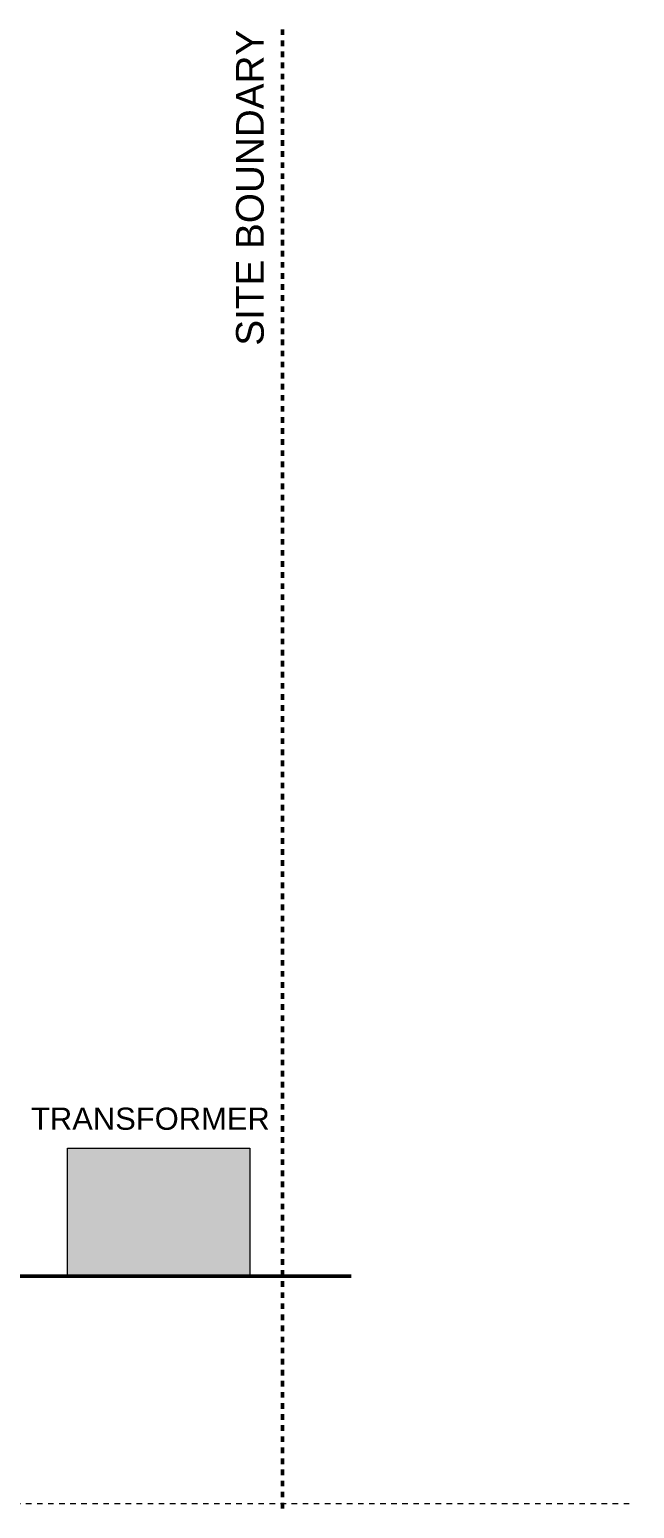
# Model space of a CAD drawing. Header units: metres. Extents: x 902 to 1205, y -4 to 36.
# Drawn here: x 1037.75 to 1048.68, y 1.05 to 27.74 of the extents above; entities that cross this region are included whole.
import ezdxf

# ---------------------------------------------------------------- set-up
doc = ezdxf.new("R2010")
doc.units = ezdxf.units.M
doc.linetypes.add('AEC_Center', pattern=[0.024, 0.012, -0.004, 0.004, -0.004])
doc.linetypes.add('BOUNDARY', pattern=[0.016, 0.01, -0.003, 0, -0.003])
for name, color, linetype, lineweight in [('A-DETL', 90, 'Continuous', 13), ('A-FLOR-LEVL', 51, 'Continuous', 5), ('A-GENM', 13, 'Continuous', 5), ('G-ANNO-TEXT', 231, 'Continuous', 5)]:
    doc.layers.add(name, color=color, linetype=linetype, lineweight=lineweight)
doc.styles.add('Arial', font='arial.ttf', dxfattribs={"height": 0.5})
doc.styles.add('Arial_1', font='arial.ttf', dxfattribs={"height": 0.4})

# ---------------------------------------------------------------- blocks, each defined once
blk = doc.blocks.new('Generic Models 3 - Generic Models 2-971299-North - Grids A')
at = {"layer": 'A-GENM'}
blk.add_hatch(color=256, dxfattribs=at).paths.add_polyline_path([(1041.456, 5.24), (1041.726, 5.24), (1041.726, 7.547), (1038.435, 7.547), (1038.435, 5.24), (1039.35, 5.24)])
for p, q in [((1038.435, 7.547), (1041.726, 7.547)), ((1038.435, 5.24), (1038.435, 7.547)), ((1041.726, 7.547), (1041.726, 5.24))]:
    blk.add_line(p, q, dxfattribs=at)

msp = doc.modelspace()

# ---------------------------------------------------------------- linework, layer by layer
at = {"layer": 'A-DETL', "linetype": 'BOUNDARY', "lineweight": 50}
msp.add_line((1042.316, 1.046), (1042.316, 27.743), dxfattribs=at)
at = {"layer": 'A-DETL', "lineweight": 50}
msp.add_line((1043.561, 5.24), (911.282, 5.24), dxfattribs=at)
at = {"layer": 'A-FLOR-LEVL', "linetype": 'AEC_Center'}
msp.add_line((903.682, 1.134), (1048.677, 1.134), dxfattribs=at)

# ---------------------------------------------------------------- block references
at = {"layer": 'A-GENM'}
msp.add_blockref('Generic Models 3 - Generic Models 2-971299-North - Grids A', (0, 0), dxfattribs=at)

# ---------------------------------------------------------------- texts
at = {"layer": 'G-ANNO-TEXT', "color": 7, "insert": (1041.478, 22.036), "char_height": 0.5, "width": 6.91055, "attachment_point": 1, "rotation": 90, "style": 'Arial'}
msp.add_mtext('SITE BOUNDARY', dxfattribs=at)
at = {"layer": 'G-ANNO-TEXT', "color": 7, "insert": (1037.773, 8.281), "char_height": 0.4, "width": 5.30717, "attachment_point": 1, "style": 'Arial_1'}
msp.add_mtext('TRANSFORMER', dxfattribs=at)

doc.saveas('drawing.dxf')
